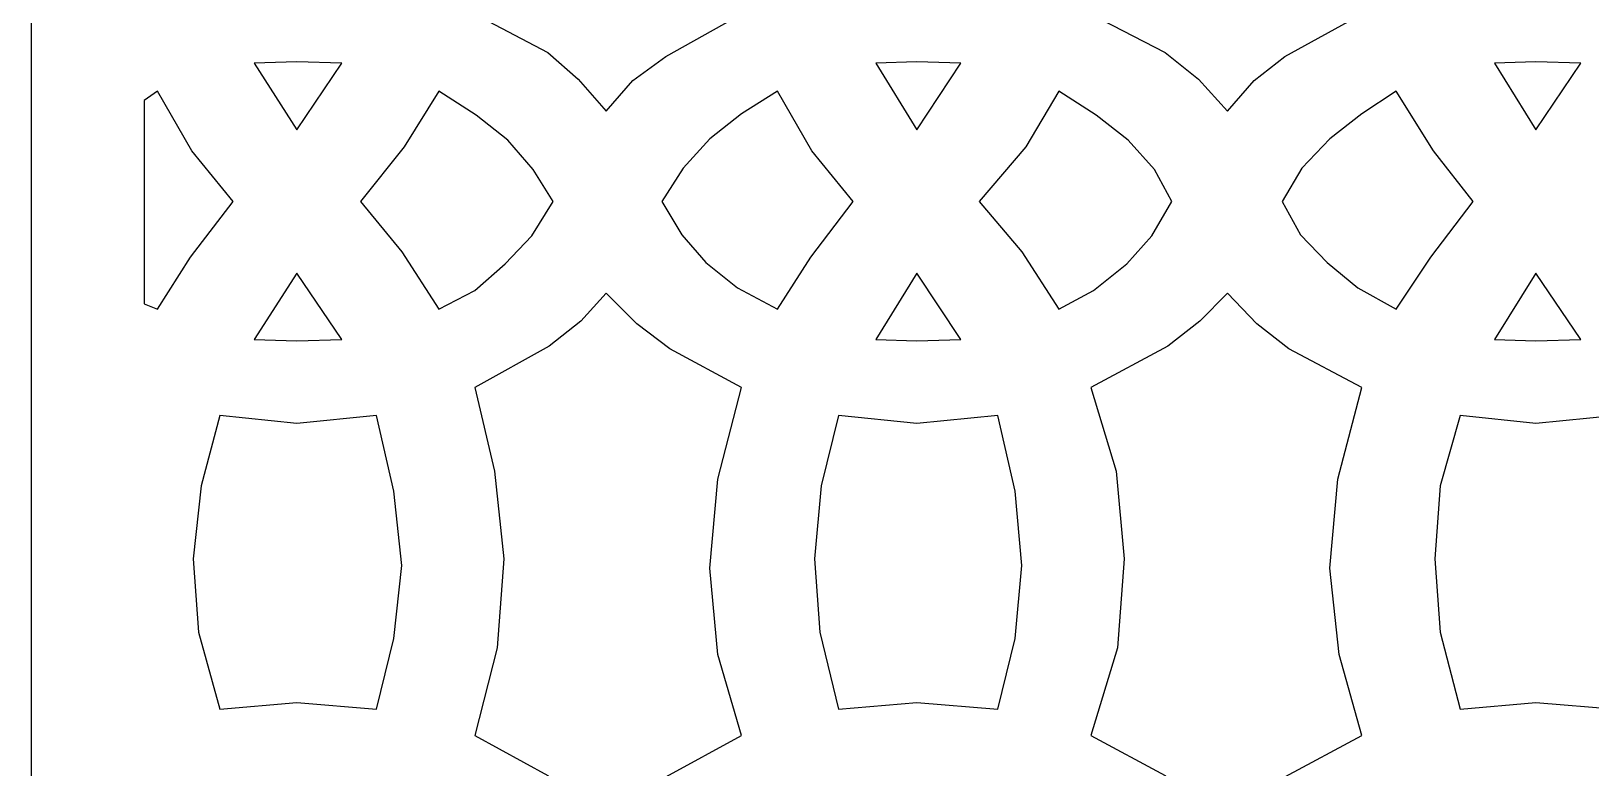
# Model space of a CAD drawing. Header units: centimetres. Extents: x -16.93 to -8.01, y 0.09 to 9.
# Drawn here: x -16.925 to -12.393, y 2.896 to 5.034 of the extents above; entities that cross this region are included whole.
import ezdxf

# ---------------------------------------------------------------- set-up
doc = ezdxf.new("R2010")
doc.units = ezdxf.units.CM
doc.header["$MEASUREMENT"] = 0
doc.layers.add('layer 1', color=7, linetype='Continuous')

msp = doc.modelspace()

# ---------------------------------------------------------------- linework, layer by layer
at = {"layer": 'layer 1', "color": 250}
for points, knots in [([(-16.92524, 9.00076), (-16.92524, 9.00076), (-8.00766, 9.00076), (-8.00766, 9.00076), (-8.00766, 9.00076), (-8.00766, 9.00076), (-8.00766, 0.08705), (-8.00766, 0.08705), (-8.00766, 0.08705), (-8.00766, 0.08705), (-16.92524, 0.08705), (-16.92524, 0.08705), (-16.92524, 0.08705), (-16.92524, 0.08705), (-16.92524, 9.00076), (-16.92524, 9.00076)], [0, 0, 0, 0, 0.2, 0.2, 0.2, 0.2, 0.4, 0.4, 0.4, 0.4, 0.6, 0.6, 0.6, 0.6, 1, 1, 1, 1]), ([(-15.2544, 4.80245), (-15.2544, 4.80245), (-15.33543, 4.89505), (-15.33543, 4.89505), (-15.33543, 4.89505), (-15.33543, 4.89505), (-15.42418, 4.97223), (-15.42418, 4.97223), (-15.42418, 4.97223), (-15.42418, 4.97223), (-15.63641, 5.08413), (-15.63641, 5.08413), (-15.63641, 5.08413), (-15.63641, 5.08413), (-15.57082, 5.34267), (-15.57082, 5.34267), (-15.57082, 5.34267), (-15.57082, 5.34267), (-15.55152, 5.60507), (-15.55152, 5.60507), (-15.55152, 5.60507), (-15.55152, 5.60507), (-15.57853, 5.85203), (-15.57853, 5.85203), (-15.57853, 5.85203), (-15.57853, 5.85203), (-15.63641, 6.09126), (-15.63641, 6.09126), (-15.63641, 6.09126), (-15.63641, 6.09126), (-15.42032, 6.21861), (-15.42032, 6.21861), (-15.42032, 6.21861), (-15.42032, 6.21861), (-15.32771, 6.28806), (-15.32771, 6.28806), (-15.32771, 6.28806), (-15.32771, 6.28806), (-15.2544, 6.3691), (-15.2544, 6.3691), (-15.2544, 6.3691), (-15.2544, 6.3691), (-15.16565, 6.2842), (-15.16565, 6.2842), (-15.16565, 6.2842), (-15.16565, 6.2842), (-15.06918, 6.21089), (-15.06918, 6.21089), (-15.06918, 6.21089), (-15.06918, 6.21089), (-14.8608, 6.09126), (-14.8608, 6.09126), (-14.8608, 6.09126), (-14.8608, 6.09126), (-14.93026, 5.83659), (-14.93026, 5.83659), (-14.93026, 5.83659), (-14.93026, 5.83659), (-14.95342, 5.57805), (-14.95342, 5.57805), (-14.95342, 5.57805), (-14.95342, 5.57805), (-14.93026, 5.32723), (-14.93026, 5.32723), (-14.93026, 5.32723), (-14.93026, 5.32723), (-14.8608, 5.08413), (-14.8608, 5.08413), (-14.8608, 5.08413), (-14.8608, 5.08413), (-15.08075, 4.96065), (-15.08075, 4.96065), (-15.08075, 4.96065), (-15.08075, 4.96065), (-15.17722, 4.89119), (-15.17722, 4.89119), (-15.17722, 4.89119), (-15.17722, 4.89119), (-15.2544, 4.80245), (-15.2544, 4.80245)], [0, 0, 0, 0, 0.047619, 0.047619, 0.047619, 0.047619, 0.0952381, 0.0952381, 0.0952381, 0.0952381, 0.1428571, 0.1428571, 0.1428571, 0.1428571, 0.1904762, 0.1904762, 0.1904762, 0.1904762, 0.2380952, 0.2380952, 0.2380952, 0.2380952, 0.2857143, 0.2857143, 0.2857143, 0.2857143, 0.3333333, 0.3333333, 0.3333333, 0.3333333, 0.3809524, 0.3809524, 0.3809524, 0.3809524, 0.4285714, 0.4285714, 0.4285714, 0.4285714, 0.4761905, 0.4761905, 0.4761905, 0.4761905, 0.5238095, 0.5238095, 0.5238095, 0.5238095, 0.5714286, 0.5714286, 0.5714286, 0.5714286, 0.6190476, 0.6190476, 0.6190476, 0.6190476, 0.6666667, 0.6666667, 0.6666667, 0.6666667, 0.7142857, 0.7142857, 0.7142857, 0.7142857, 0.7619048, 0.7619048, 0.7619048, 0.7619048, 0.8095238, 0.8095238, 0.8095238, 0.8095238, 0.8571429, 0.8571429, 0.8571429, 0.8571429, 0.9047619, 0.9047619, 0.9047619, 0.9047619, 1, 1, 1, 1]), ([(-13.4485, 4.80245), (-13.4485, 4.80245), (-13.5334, 4.89505), (-13.5334, 4.89505), (-13.5334, 4.89505), (-13.5334, 4.89505), (-13.62986, 4.97223), (-13.62986, 4.97223), (-13.62986, 4.97223), (-13.62986, 4.97223), (-13.84595, 5.08413), (-13.84595, 5.08413), (-13.84595, 5.08413), (-13.84595, 5.08413), (-13.76878, 5.34267), (-13.76878, 5.34267), (-13.76878, 5.34267), (-13.76878, 5.34267), (-13.74949, 5.60507), (-13.74949, 5.60507), (-13.74949, 5.60507), (-13.74949, 5.60507), (-13.77264, 5.85203), (-13.77264, 5.85203), (-13.77264, 5.85203), (-13.77264, 5.85203), (-13.84595, 6.09126), (-13.84595, 6.09126), (-13.84595, 6.09126), (-13.84595, 6.09126), (-13.62214, 6.21861), (-13.62214, 6.21861), (-13.62214, 6.21861), (-13.62214, 6.21861), (-13.52954, 6.28806), (-13.52954, 6.28806), (-13.52954, 6.28806), (-13.52954, 6.28806), (-13.4485, 6.3691), (-13.4485, 6.3691), (-13.4485, 6.3691), (-13.4485, 6.3691), (-13.36361, 6.2842), (-13.36361, 6.2842), (-13.36361, 6.2842), (-13.36361, 6.2842), (-13.271, 6.21089), (-13.271, 6.21089), (-13.271, 6.21089), (-13.271, 6.21089), (-13.05877, 6.09126), (-13.05877, 6.09126), (-13.05877, 6.09126), (-13.05877, 6.09126), (-13.12823, 5.83659), (-13.12823, 5.83659), (-13.12823, 5.83659), (-13.12823, 5.83659), (-13.15138, 5.57805), (-13.15138, 5.57805), (-13.15138, 5.57805), (-13.15138, 5.57805), (-13.12437, 5.32723), (-13.12437, 5.32723), (-13.12437, 5.32723), (-13.12437, 5.32723), (-13.05877, 5.08413), (-13.05877, 5.08413), (-13.05877, 5.08413), (-13.05877, 5.08413), (-13.28258, 4.96065), (-13.28258, 4.96065), (-13.28258, 4.96065), (-13.28258, 4.96065), (-13.37133, 4.89119), (-13.37133, 4.89119), (-13.37133, 4.89119), (-13.37133, 4.89119), (-13.4485, 4.80245), (-13.4485, 4.80245)], [0, 0, 0, 0, 0.047619, 0.047619, 0.047619, 0.047619, 0.0952381, 0.0952381, 0.0952381, 0.0952381, 0.1428571, 0.1428571, 0.1428571, 0.1428571, 0.1904762, 0.1904762, 0.1904762, 0.1904762, 0.2380952, 0.2380952, 0.2380952, 0.2380952, 0.2857143, 0.2857143, 0.2857143, 0.2857143, 0.3333333, 0.3333333, 0.3333333, 0.3333333, 0.3809524, 0.3809524, 0.3809524, 0.3809524, 0.4285714, 0.4285714, 0.4285714, 0.4285714, 0.4761905, 0.4761905, 0.4761905, 0.4761905, 0.5238095, 0.5238095, 0.5238095, 0.5238095, 0.5714286, 0.5714286, 0.5714286, 0.5714286, 0.6190476, 0.6190476, 0.6190476, 0.6190476, 0.6666667, 0.6666667, 0.6666667, 0.6666667, 0.7142857, 0.7142857, 0.7142857, 0.7142857, 0.7619048, 0.7619048, 0.7619048, 0.7619048, 0.8095238, 0.8095238, 0.8095238, 0.8095238, 0.8571429, 0.8571429, 0.8571429, 0.8571429, 0.9047619, 0.9047619, 0.9047619, 0.9047619, 1, 1, 1, 1]), ([(-16.15349, 4.74842), (-16.15349, 4.74842), (-16.27696, 4.94136), (-16.27696, 4.94136), (-16.27696, 4.94136), (-16.27696, 4.94136), (-16.15349, 4.94522), (-16.15349, 4.94522), (-16.15349, 4.94522), (-16.15349, 4.94522), (-16.02229, 4.94136), (-16.02229, 4.94136), (-16.02229, 4.94136), (-16.02229, 4.94136), (-16.15349, 4.74842), (-16.15349, 4.74842)], [0, 0, 0, 0, 0.2, 0.2, 0.2, 0.2, 0.4, 0.4, 0.4, 0.4, 0.6, 0.6, 0.6, 0.6, 1, 1, 1, 1]), ([(-14.35145, 4.74842), (-14.35145, 4.74842), (-14.47107, 4.94136), (-14.47107, 4.94136), (-14.47107, 4.94136), (-14.47107, 4.94136), (-14.35145, 4.94522), (-14.35145, 4.94522), (-14.35145, 4.94522), (-14.35145, 4.94522), (-14.22411, 4.94136), (-14.22411, 4.94136), (-14.22411, 4.94136), (-14.22411, 4.94136), (-14.35145, 4.74842), (-14.35145, 4.74842)], [0, 0, 0, 0, 0.2, 0.2, 0.2, 0.2, 0.4, 0.4, 0.4, 0.4, 0.6, 0.6, 0.6, 0.6, 1, 1, 1, 1]), ([(-12.55327, 4.74842), (-12.55327, 4.74842), (-12.67289, 4.94136), (-12.67289, 4.94136), (-12.67289, 4.94136), (-12.67289, 4.94136), (-12.55327, 4.94522), (-12.55327, 4.94522), (-12.55327, 4.94522), (-12.55327, 4.94522), (-12.42207, 4.94136), (-12.42207, 4.94136), (-12.42207, 4.94136), (-12.42207, 4.94136), (-12.55327, 4.74842), (-12.55327, 4.74842)], [0, 0, 0, 0, 0.2, 0.2, 0.2, 0.2, 0.4, 0.4, 0.4, 0.4, 0.6, 0.6, 0.6, 0.6, 1, 1, 1, 1]), ([(-16.59724, 4.83332), (-16.59724, 4.83332), (-16.55866, 4.86032), (-16.55866, 4.86032), (-16.55866, 4.86032), (-16.55866, 4.86032), (-16.45833, 4.68668), (-16.45833, 4.68668), (-16.45833, 4.68668), (-16.45833, 4.68668), (-16.33871, 4.54005), (-16.33871, 4.54005), (-16.33871, 4.54005), (-16.33871, 4.54005), (-16.46218, 4.37798), (-16.46218, 4.37798), (-16.46218, 4.37798), (-16.46218, 4.37798), (-16.55866, 4.22749), (-16.55866, 4.22749), (-16.55866, 4.22749), (-16.55866, 4.22749), (-16.59724, 4.24293), (-16.59724, 4.24293), (-16.59724, 4.24293), (-16.59724, 4.24293), (-16.59724, 4.83332), (-16.59724, 4.83332)], [0, 0, 0, 0, 0.125, 0.125, 0.125, 0.125, 0.25, 0.25, 0.25, 0.25, 0.375, 0.375, 0.375, 0.375, 0.5, 0.5, 0.5, 0.5, 0.625, 0.625, 0.625, 0.625, 0.75, 0.75, 0.75, 0.75, 1, 1, 1, 1]), ([(-15.96827, 4.54005), (-15.96827, 4.54005), (-15.84093, 4.69826), (-15.84093, 4.69826), (-15.84093, 4.69826), (-15.84093, 4.69826), (-15.7406, 4.86032), (-15.7406, 4.86032), (-15.7406, 4.86032), (-15.7406, 4.86032), (-15.63255, 4.79087), (-15.63255, 4.79087), (-15.63255, 4.79087), (-15.63255, 4.79087), (-15.53995, 4.71755), (-15.53995, 4.71755), (-15.53995, 4.71755), (-15.53995, 4.71755), (-15.46663, 4.63266), (-15.46663, 4.63266), (-15.46663, 4.63266), (-15.46663, 4.63266), (-15.40874, 4.54005), (-15.40874, 4.54005), (-15.40874, 4.54005), (-15.40874, 4.54005), (-15.47049, 4.43972), (-15.47049, 4.43972), (-15.47049, 4.43972), (-15.47049, 4.43972), (-15.54766, 4.35869), (-15.54766, 4.35869), (-15.54766, 4.35869), (-15.54766, 4.35869), (-15.63641, 4.28151), (-15.63641, 4.28151), (-15.63641, 4.28151), (-15.63641, 4.28151), (-15.7406, 4.22749), (-15.7406, 4.22749), (-15.7406, 4.22749), (-15.7406, 4.22749), (-15.84864, 4.39342), (-15.84864, 4.39342), (-15.84864, 4.39342), (-15.84864, 4.39342), (-15.96827, 4.54005), (-15.96827, 4.54005)], [0, 0, 0, 0, 0.0769231, 0.0769231, 0.0769231, 0.0769231, 0.1538462, 0.1538462, 0.1538462, 0.1538462, 0.2307692, 0.2307692, 0.2307692, 0.2307692, 0.3076923, 0.3076923, 0.3076923, 0.3076923, 0.3846154, 0.3846154, 0.3846154, 0.3846154, 0.4615385, 0.4615385, 0.4615385, 0.4615385, 0.5384615, 0.5384615, 0.5384615, 0.5384615, 0.6153846, 0.6153846, 0.6153846, 0.6153846, 0.6923077, 0.6923077, 0.6923077, 0.6923077, 0.7692308, 0.7692308, 0.7692308, 0.7692308, 0.8461538, 0.8461538, 0.8461538, 0.8461538, 1, 1, 1, 1]), ([(-14.53667, 4.54005), (-14.53667, 4.54005), (-14.66015, 4.37798), (-14.66015, 4.37798), (-14.66015, 4.37798), (-14.66015, 4.37798), (-14.75662, 4.22749), (-14.75662, 4.22749), (-14.75662, 4.22749), (-14.75662, 4.22749), (-14.87238, 4.28923), (-14.87238, 4.28923), (-14.87238, 4.28923), (-14.87238, 4.28923), (-14.96499, 4.36255), (-14.96499, 4.36255), (-14.96499, 4.36255), (-14.96499, 4.36255), (-15.03445, 4.44358), (-15.03445, 4.44358), (-15.03445, 4.44358), (-15.03445, 4.44358), (-15.09233, 4.54005), (-15.09233, 4.54005), (-15.09233, 4.54005), (-15.09233, 4.54005), (-15.03059, 4.63652), (-15.03059, 4.63652), (-15.03059, 4.63652), (-15.03059, 4.63652), (-14.95342, 4.72141), (-14.95342, 4.72141), (-14.95342, 4.72141), (-14.95342, 4.72141), (-14.8608, 4.79473), (-14.8608, 4.79473), (-14.8608, 4.79473), (-14.8608, 4.79473), (-14.75662, 4.86032), (-14.75662, 4.86032), (-14.75662, 4.86032), (-14.75662, 4.86032), (-14.65629, 4.68668), (-14.65629, 4.68668), (-14.65629, 4.68668), (-14.65629, 4.68668), (-14.53667, 4.54005), (-14.53667, 4.54005)], [0, 0, 0, 0, 0.0769231, 0.0769231, 0.0769231, 0.0769231, 0.1538462, 0.1538462, 0.1538462, 0.1538462, 0.2307692, 0.2307692, 0.2307692, 0.2307692, 0.3076923, 0.3076923, 0.3076923, 0.3076923, 0.3846154, 0.3846154, 0.3846154, 0.3846154, 0.4615385, 0.4615385, 0.4615385, 0.4615385, 0.5384615, 0.5384615, 0.5384615, 0.5384615, 0.6153846, 0.6153846, 0.6153846, 0.6153846, 0.6923077, 0.6923077, 0.6923077, 0.6923077, 0.7692308, 0.7692308, 0.7692308, 0.7692308, 0.8461538, 0.8461538, 0.8461538, 0.8461538, 1, 1, 1, 1]), ([(-14.17009, 4.54005), (-14.17009, 4.54005), (-14.03503, 4.69826), (-14.03503, 4.69826), (-14.03503, 4.69826), (-14.03503, 4.69826), (-13.93856, 4.86032), (-13.93856, 4.86032), (-13.93856, 4.86032), (-13.93856, 4.86032), (-13.83052, 4.79087), (-13.83052, 4.79087), (-13.83052, 4.79087), (-13.83052, 4.79087), (-13.73791, 4.71755), (-13.73791, 4.71755), (-13.73791, 4.71755), (-13.73791, 4.71755), (-13.66073, 4.63266), (-13.66073, 4.63266), (-13.66073, 4.63266), (-13.66073, 4.63266), (-13.61057, 4.54005), (-13.61057, 4.54005), (-13.61057, 4.54005), (-13.61057, 4.54005), (-13.66845, 4.43972), (-13.66845, 4.43972), (-13.66845, 4.43972), (-13.66845, 4.43972), (-13.74177, 4.35869), (-13.74177, 4.35869), (-13.74177, 4.35869), (-13.74177, 4.35869), (-13.83823, 4.28151), (-13.83823, 4.28151), (-13.83823, 4.28151), (-13.83823, 4.28151), (-13.93856, 4.22749), (-13.93856, 4.22749), (-13.93856, 4.22749), (-13.93856, 4.22749), (-14.04661, 4.39342), (-14.04661, 4.39342), (-14.04661, 4.39342), (-14.04661, 4.39342), (-14.17009, 4.54005), (-14.17009, 4.54005)], [0, 0, 0, 0, 0.0769231, 0.0769231, 0.0769231, 0.0769231, 0.1538462, 0.1538462, 0.1538462, 0.1538462, 0.2307692, 0.2307692, 0.2307692, 0.2307692, 0.3076923, 0.3076923, 0.3076923, 0.3076923, 0.3846154, 0.3846154, 0.3846154, 0.3846154, 0.4615385, 0.4615385, 0.4615385, 0.4615385, 0.5384615, 0.5384615, 0.5384615, 0.5384615, 0.6153846, 0.6153846, 0.6153846, 0.6153846, 0.6923077, 0.6923077, 0.6923077, 0.6923077, 0.7692308, 0.7692308, 0.7692308, 0.7692308, 0.8461538, 0.8461538, 0.8461538, 0.8461538, 1, 1, 1, 1]), ([(-12.73464, 4.54005), (-12.73464, 4.54005), (-12.85811, 4.37798), (-12.85811, 4.37798), (-12.85811, 4.37798), (-12.85811, 4.37798), (-12.95844, 4.22749), (-12.95844, 4.22749), (-12.95844, 4.22749), (-12.95844, 4.22749), (-13.07034, 4.28923), (-13.07034, 4.28923), (-13.07034, 4.28923), (-13.07034, 4.28923), (-13.1591, 4.36255), (-13.1591, 4.36255), (-13.1591, 4.36255), (-13.1591, 4.36255), (-13.23627, 4.44358), (-13.23627, 4.44358), (-13.23627, 4.44358), (-13.23627, 4.44358), (-13.29029, 4.54005), (-13.29029, 4.54005), (-13.29029, 4.54005), (-13.29029, 4.54005), (-13.23241, 4.63652), (-13.23241, 4.63652), (-13.23241, 4.63652), (-13.23241, 4.63652), (-13.15138, 4.72141), (-13.15138, 4.72141), (-13.15138, 4.72141), (-13.15138, 4.72141), (-13.05877, 4.79473), (-13.05877, 4.79473), (-13.05877, 4.79473), (-13.05877, 4.79473), (-12.95844, 4.86032), (-12.95844, 4.86032), (-12.95844, 4.86032), (-12.95844, 4.86032), (-12.85039, 4.68668), (-12.85039, 4.68668), (-12.85039, 4.68668), (-12.85039, 4.68668), (-12.73464, 4.54005), (-12.73464, 4.54005)], [0, 0, 0, 0, 0.0769231, 0.0769231, 0.0769231, 0.0769231, 0.1538462, 0.1538462, 0.1538462, 0.1538462, 0.2307692, 0.2307692, 0.2307692, 0.2307692, 0.3076923, 0.3076923, 0.3076923, 0.3076923, 0.3846154, 0.3846154, 0.3846154, 0.3846154, 0.4615385, 0.4615385, 0.4615385, 0.4615385, 0.5384615, 0.5384615, 0.5384615, 0.5384615, 0.6153846, 0.6153846, 0.6153846, 0.6153846, 0.6923077, 0.6923077, 0.6923077, 0.6923077, 0.7692308, 0.7692308, 0.7692308, 0.7692308, 0.8461538, 0.8461538, 0.8461538, 0.8461538, 1, 1, 1, 1]), ([(-16.15349, 4.33168), (-16.15349, 4.33168), (-16.02229, 4.13874), (-16.02229, 4.13874), (-16.02229, 4.13874), (-16.02229, 4.13874), (-16.15349, 4.13488), (-16.15349, 4.13488), (-16.15349, 4.13488), (-16.15349, 4.13488), (-16.27696, 4.13874), (-16.27696, 4.13874), (-16.27696, 4.13874), (-16.27696, 4.13874), (-16.15349, 4.33168), (-16.15349, 4.33168)], [0, 0, 0, 0, 0.2, 0.2, 0.2, 0.2, 0.4, 0.4, 0.4, 0.4, 0.6, 0.6, 0.6, 0.6, 1, 1, 1, 1]), ([(-14.35145, 4.33168), (-14.35145, 4.33168), (-14.22411, 4.13874), (-14.22411, 4.13874), (-14.22411, 4.13874), (-14.22411, 4.13874), (-14.35145, 4.13488), (-14.35145, 4.13488), (-14.35145, 4.13488), (-14.35145, 4.13488), (-14.47107, 4.13874), (-14.47107, 4.13874), (-14.47107, 4.13874), (-14.47107, 4.13874), (-14.35145, 4.33168), (-14.35145, 4.33168)], [0, 0, 0, 0, 0.2, 0.2, 0.2, 0.2, 0.4, 0.4, 0.4, 0.4, 0.6, 0.6, 0.6, 0.6, 1, 1, 1, 1]), ([(-12.55327, 4.33168), (-12.55327, 4.33168), (-12.42207, 4.13874), (-12.42207, 4.13874), (-12.42207, 4.13874), (-12.42207, 4.13874), (-12.55327, 4.13488), (-12.55327, 4.13488), (-12.55327, 4.13488), (-12.55327, 4.13488), (-12.67289, 4.13874), (-12.67289, 4.13874), (-12.67289, 4.13874), (-12.67289, 4.13874), (-12.55327, 4.33168), (-12.55327, 4.33168)], [0, 0, 0, 0, 0.2, 0.2, 0.2, 0.2, 0.4, 0.4, 0.4, 0.4, 0.6, 0.6, 0.6, 0.6, 1, 1, 1, 1]), ([(-15.2544, 2.71486), (-15.2544, 2.71486), (-15.33543, 2.7959), (-15.33543, 2.7959), (-15.33543, 2.7959), (-15.33543, 2.7959), (-15.42418, 2.87307), (-15.42418, 2.87307), (-15.42418, 2.87307), (-15.42418, 2.87307), (-15.63641, 2.98883), (-15.63641, 2.98883), (-15.63641, 2.98883), (-15.63641, 2.98883), (-15.57082, 3.24351), (-15.57082, 3.24351), (-15.57082, 3.24351), (-15.57082, 3.24351), (-15.55152, 3.50204), (-15.55152, 3.50204), (-15.55152, 3.50204), (-15.55152, 3.50204), (-15.57853, 3.75672), (-15.57853, 3.75672), (-15.57853, 3.75672), (-15.57853, 3.75672), (-15.63641, 3.99983), (-15.63641, 3.99983), (-15.63641, 3.99983), (-15.63641, 3.99983), (-15.42032, 4.11944), (-15.42032, 4.11944), (-15.42032, 4.11944), (-15.42032, 4.11944), (-15.32771, 4.19276), (-15.32771, 4.19276), (-15.32771, 4.19276), (-15.32771, 4.19276), (-15.2544, 4.27379), (-15.2544, 4.27379), (-15.2544, 4.27379), (-15.2544, 4.27379), (-15.16565, 4.18505), (-15.16565, 4.18505), (-15.16565, 4.18505), (-15.16565, 4.18505), (-15.06918, 4.11173), (-15.06918, 4.11173), (-15.06918, 4.11173), (-15.06918, 4.11173), (-14.8608, 3.99983), (-14.8608, 3.99983), (-14.8608, 3.99983), (-14.8608, 3.99983), (-14.93026, 3.73357), (-14.93026, 3.73357), (-14.93026, 3.73357), (-14.93026, 3.73357), (-14.95342, 3.47503), (-14.95342, 3.47503), (-14.95342, 3.47503), (-14.95342, 3.47503), (-14.93026, 3.22422), (-14.93026, 3.22422), (-14.93026, 3.22422), (-14.93026, 3.22422), (-14.8608, 2.98883), (-14.8608, 2.98883), (-14.8608, 2.98883), (-14.8608, 2.98883), (-15.08075, 2.86921), (-15.08075, 2.86921), (-15.08075, 2.86921), (-15.08075, 2.86921), (-15.17722, 2.79204), (-15.17722, 2.79204), (-15.17722, 2.79204), (-15.17722, 2.79204), (-15.2544, 2.71486), (-15.2544, 2.71486)], [0, 0, 0, 0, 0.047619, 0.047619, 0.047619, 0.047619, 0.0952381, 0.0952381, 0.0952381, 0.0952381, 0.1428571, 0.1428571, 0.1428571, 0.1428571, 0.1904762, 0.1904762, 0.1904762, 0.1904762, 0.2380952, 0.2380952, 0.2380952, 0.2380952, 0.2857143, 0.2857143, 0.2857143, 0.2857143, 0.3333333, 0.3333333, 0.3333333, 0.3333333, 0.3809524, 0.3809524, 0.3809524, 0.3809524, 0.4285714, 0.4285714, 0.4285714, 0.4285714, 0.4761905, 0.4761905, 0.4761905, 0.4761905, 0.5238095, 0.5238095, 0.5238095, 0.5238095, 0.5714286, 0.5714286, 0.5714286, 0.5714286, 0.6190476, 0.6190476, 0.6190476, 0.6190476, 0.6666667, 0.6666667, 0.6666667, 0.6666667, 0.7142857, 0.7142857, 0.7142857, 0.7142857, 0.7619048, 0.7619048, 0.7619048, 0.7619048, 0.8095238, 0.8095238, 0.8095238, 0.8095238, 0.8571429, 0.8571429, 0.8571429, 0.8571429, 0.9047619, 0.9047619, 0.9047619, 0.9047619, 1, 1, 1, 1]), ([(-13.4485, 2.71486), (-13.4485, 2.71486), (-13.5334, 2.7959), (-13.5334, 2.7959), (-13.5334, 2.7959), (-13.5334, 2.7959), (-13.62986, 2.87307), (-13.62986, 2.87307), (-13.62986, 2.87307), (-13.62986, 2.87307), (-13.84595, 2.98883), (-13.84595, 2.98883), (-13.84595, 2.98883), (-13.84595, 2.98883), (-13.76878, 3.24351), (-13.76878, 3.24351), (-13.76878, 3.24351), (-13.76878, 3.24351), (-13.74949, 3.50204), (-13.74949, 3.50204), (-13.74949, 3.50204), (-13.74949, 3.50204), (-13.77264, 3.75672), (-13.77264, 3.75672), (-13.77264, 3.75672), (-13.77264, 3.75672), (-13.84595, 3.99983), (-13.84595, 3.99983), (-13.84595, 3.99983), (-13.84595, 3.99983), (-13.62214, 4.11944), (-13.62214, 4.11944), (-13.62214, 4.11944), (-13.62214, 4.11944), (-13.52954, 4.19276), (-13.52954, 4.19276), (-13.52954, 4.19276), (-13.52954, 4.19276), (-13.4485, 4.27379), (-13.4485, 4.27379), (-13.4485, 4.27379), (-13.4485, 4.27379), (-13.36361, 4.18505), (-13.36361, 4.18505), (-13.36361, 4.18505), (-13.36361, 4.18505), (-13.271, 4.11173), (-13.271, 4.11173), (-13.271, 4.11173), (-13.271, 4.11173), (-13.05877, 3.99983), (-13.05877, 3.99983), (-13.05877, 3.99983), (-13.05877, 3.99983), (-13.12823, 3.73357), (-13.12823, 3.73357), (-13.12823, 3.73357), (-13.12823, 3.73357), (-13.15138, 3.47503), (-13.15138, 3.47503), (-13.15138, 3.47503), (-13.15138, 3.47503), (-13.12437, 3.22422), (-13.12437, 3.22422), (-13.12437, 3.22422), (-13.12437, 3.22422), (-13.05877, 2.98883), (-13.05877, 2.98883), (-13.05877, 2.98883), (-13.05877, 2.98883), (-13.28258, 2.86921), (-13.28258, 2.86921), (-13.28258, 2.86921), (-13.28258, 2.86921), (-13.37133, 2.79204), (-13.37133, 2.79204), (-13.37133, 2.79204), (-13.37133, 2.79204), (-13.4485, 2.71486), (-13.4485, 2.71486)], [0, 0, 0, 0, 0.047619, 0.047619, 0.047619, 0.047619, 0.0952381, 0.0952381, 0.0952381, 0.0952381, 0.1428571, 0.1428571, 0.1428571, 0.1428571, 0.1904762, 0.1904762, 0.1904762, 0.1904762, 0.2380952, 0.2380952, 0.2380952, 0.2380952, 0.2857143, 0.2857143, 0.2857143, 0.2857143, 0.3333333, 0.3333333, 0.3333333, 0.3333333, 0.3809524, 0.3809524, 0.3809524, 0.3809524, 0.4285714, 0.4285714, 0.4285714, 0.4285714, 0.4761905, 0.4761905, 0.4761905, 0.4761905, 0.5238095, 0.5238095, 0.5238095, 0.5238095, 0.5714286, 0.5714286, 0.5714286, 0.5714286, 0.6190476, 0.6190476, 0.6190476, 0.6190476, 0.6666667, 0.6666667, 0.6666667, 0.6666667, 0.7142857, 0.7142857, 0.7142857, 0.7142857, 0.7619048, 0.7619048, 0.7619048, 0.7619048, 0.8095238, 0.8095238, 0.8095238, 0.8095238, 0.8571429, 0.8571429, 0.8571429, 0.8571429, 0.9047619, 0.9047619, 0.9047619, 0.9047619, 1, 1, 1, 1]), ([(-16.15349, 3.0853), (-16.15349, 3.0853), (-16.3773, 3.066), (-16.3773, 3.066), (-16.3773, 3.066), (-16.3773, 3.066), (-16.43903, 3.28981), (-16.43903, 3.28981), (-16.43903, 3.28981), (-16.43903, 3.28981), (-16.45447, 3.50204), (-16.45447, 3.50204), (-16.45447, 3.50204), (-16.45447, 3.50204), (-16.43131, 3.71428), (-16.43131, 3.71428), (-16.43131, 3.71428), (-16.43131, 3.71428), (-16.3773, 3.91879), (-16.3773, 3.91879), (-16.3773, 3.91879), (-16.3773, 3.91879), (-16.15349, 3.89564), (-16.15349, 3.89564), (-16.15349, 3.89564), (-16.15349, 3.89564), (-15.92196, 3.91879), (-15.92196, 3.91879), (-15.92196, 3.91879), (-15.92196, 3.91879), (-15.8718, 3.69884), (-15.8718, 3.69884), (-15.8718, 3.69884), (-15.8718, 3.69884), (-15.84864, 3.48275), (-15.84864, 3.48275), (-15.84864, 3.48275), (-15.84864, 3.48275), (-15.8718, 3.27052), (-15.8718, 3.27052), (-15.8718, 3.27052), (-15.8718, 3.27052), (-15.92196, 3.066), (-15.92196, 3.066), (-15.92196, 3.066), (-15.92196, 3.066), (-16.15349, 3.0853), (-16.15349, 3.0853)], [0, 0, 0, 0, 0.0769231, 0.0769231, 0.0769231, 0.0769231, 0.1538462, 0.1538462, 0.1538462, 0.1538462, 0.2307692, 0.2307692, 0.2307692, 0.2307692, 0.3076923, 0.3076923, 0.3076923, 0.3076923, 0.3846154, 0.3846154, 0.3846154, 0.3846154, 0.4615385, 0.4615385, 0.4615385, 0.4615385, 0.5384615, 0.5384615, 0.5384615, 0.5384615, 0.6153846, 0.6153846, 0.6153846, 0.6153846, 0.6923077, 0.6923077, 0.6923077, 0.6923077, 0.7692308, 0.7692308, 0.7692308, 0.7692308, 0.8461538, 0.8461538, 0.8461538, 0.8461538, 1, 1, 1, 1]), ([(-14.35145, 3.0853), (-14.35145, 3.0853), (-14.57912, 3.066), (-14.57912, 3.066), (-14.57912, 3.066), (-14.57912, 3.066), (-14.63314, 3.28981), (-14.63314, 3.28981), (-14.63314, 3.28981), (-14.63314, 3.28981), (-14.64857, 3.50204), (-14.64857, 3.50204), (-14.64857, 3.50204), (-14.64857, 3.50204), (-14.62928, 3.71428), (-14.62928, 3.71428), (-14.62928, 3.71428), (-14.62928, 3.71428), (-14.57912, 3.91879), (-14.57912, 3.91879), (-14.57912, 3.91879), (-14.57912, 3.91879), (-14.35145, 3.89564), (-14.35145, 3.89564), (-14.35145, 3.89564), (-14.35145, 3.89564), (-14.11607, 3.91879), (-14.11607, 3.91879), (-14.11607, 3.91879), (-14.11607, 3.91879), (-14.0659, 3.69884), (-14.0659, 3.69884), (-14.0659, 3.69884), (-14.0659, 3.69884), (-14.04661, 3.48275), (-14.04661, 3.48275), (-14.04661, 3.48275), (-14.04661, 3.48275), (-14.0659, 3.27052), (-14.0659, 3.27052), (-14.0659, 3.27052), (-14.0659, 3.27052), (-14.11607, 3.066), (-14.11607, 3.066), (-14.11607, 3.066), (-14.11607, 3.066), (-14.35145, 3.0853), (-14.35145, 3.0853)], [0, 0, 0, 0, 0.0769231, 0.0769231, 0.0769231, 0.0769231, 0.1538462, 0.1538462, 0.1538462, 0.1538462, 0.2307692, 0.2307692, 0.2307692, 0.2307692, 0.3076923, 0.3076923, 0.3076923, 0.3076923, 0.3846154, 0.3846154, 0.3846154, 0.3846154, 0.4615385, 0.4615385, 0.4615385, 0.4615385, 0.5384615, 0.5384615, 0.5384615, 0.5384615, 0.6153846, 0.6153846, 0.6153846, 0.6153846, 0.6923077, 0.6923077, 0.6923077, 0.6923077, 0.7692308, 0.7692308, 0.7692308, 0.7692308, 0.8461538, 0.8461538, 0.8461538, 0.8461538, 1, 1, 1, 1]), ([(-12.55327, 3.0853), (-12.55327, 3.0853), (-12.77322, 3.066), (-12.77322, 3.066), (-12.77322, 3.066), (-12.77322, 3.066), (-12.8311, 3.28981), (-12.8311, 3.28981), (-12.8311, 3.28981), (-12.8311, 3.28981), (-12.84654, 3.50204), (-12.84654, 3.50204), (-12.84654, 3.50204), (-12.84654, 3.50204), (-12.8311, 3.71428), (-12.8311, 3.71428), (-12.8311, 3.71428), (-12.8311, 3.71428), (-12.77322, 3.91879), (-12.77322, 3.91879), (-12.77322, 3.91879), (-12.77322, 3.91879), (-12.55327, 3.89564), (-12.55327, 3.89564), (-12.55327, 3.89564), (-12.55327, 3.89564), (-12.31789, 3.91879), (-12.31789, 3.91879), (-12.31789, 3.91879), (-12.31789, 3.91879), (-12.26772, 3.69884), (-12.26772, 3.69884), (-12.26772, 3.69884), (-12.26772, 3.69884), (-12.24843, 3.48275), (-12.24843, 3.48275), (-12.24843, 3.48275), (-12.24843, 3.48275), (-12.26772, 3.27052), (-12.26772, 3.27052), (-12.26772, 3.27052), (-12.26772, 3.27052), (-12.31789, 3.066), (-12.31789, 3.066), (-12.31789, 3.066), (-12.31789, 3.066), (-12.55327, 3.0853), (-12.55327, 3.0853)], [0, 0, 0, 0, 0.0769231, 0.0769231, 0.0769231, 0.0769231, 0.1538462, 0.1538462, 0.1538462, 0.1538462, 0.2307692, 0.2307692, 0.2307692, 0.2307692, 0.3076923, 0.3076923, 0.3076923, 0.3076923, 0.3846154, 0.3846154, 0.3846154, 0.3846154, 0.4615385, 0.4615385, 0.4615385, 0.4615385, 0.5384615, 0.5384615, 0.5384615, 0.5384615, 0.6153846, 0.6153846, 0.6153846, 0.6153846, 0.6923077, 0.6923077, 0.6923077, 0.6923077, 0.7692308, 0.7692308, 0.7692308, 0.7692308, 0.8461538, 0.8461538, 0.8461538, 0.8461538, 1, 1, 1, 1])]:
    msp.add_open_spline(points, degree=3, knots=knots, dxfattribs=at)

doc.saveas('drawing.dxf')
